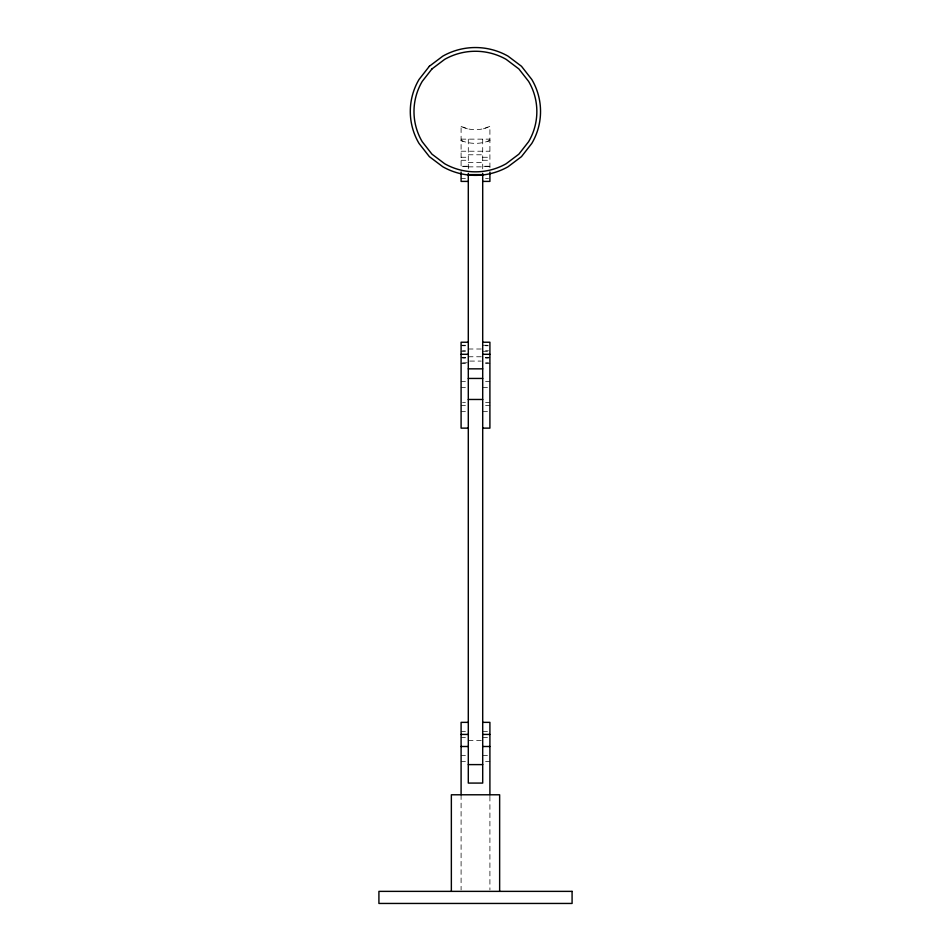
<?xml version="1.0" encoding="UTF-8"?>
<svg xmlns="http://www.w3.org/2000/svg" width="951" height="951" viewBox="0 0 951 951"><rect width="100%" height="100%" fill="white"/><g stroke="black" fill="none" stroke-linecap="round" stroke-linejoin="round"><path stroke-width="0.71" stroke-dasharray="4.75 3.57" d="M461.092 140.486C470.091 144.338 480.921 144.314 489.908 140.415M461.092 126.388C470.067 130.822 480.98 130.822 489.908 126.257L489.908 167.982M483.441 128.825L489.908 126.317M487.839 141.259L489.908 140.57M461.092 139.143L489.908 139.143M461.092 151.221L489.908 151.221M468.296 154.787L482.704 154.787M461.092 157.26L468.296 157.26M482.704 157.26L489.908 157.26M461.092 160.279L468.296 160.267M482.704 160.279L489.908 160.267M468.296 162.55L482.704 162.55M468.296 166.865L482.704 166.865M461.092 178.384L465.419 178.384M485.581 178.372L488.469 178.384M461.092 345.249L465.419 345.261M482.704 345.249L489.908 345.261M462.531 345.772L465.419 345.772M485.581 345.772L488.469 345.772M468.296 349.005L481.265 349.005M462.531 350.753L465.419 350.753M485.581 350.753L488.469 350.753M461.092 351.276L465.419 351.276M482.704 351.276L489.908 351.276M468.296 356.768L481.265 356.768M461.092 357.314L465.419 357.326M485.581 357.314L489.908 357.326M462.531 357.838L465.419 357.838M485.581 357.838L488.469 357.838M462.531 357.945L465.419 357.945M485.581 357.945L488.469 357.945M469.735 361.083L481.265 361.083M462.531 362.83L468.296 362.735M485.581 362.83L488.469 362.735M461.092 363.353L465.419 363.341M485.581 363.341L489.908 363.341M461.092 381.47L465.419 381.47M485.581 381.47L489.908 381.47M461.092 387.497L465.419 387.497M482.704 387.497L489.908 387.497M462.531 402.594L465.419 402.594M485.581 402.594L489.908 402.594M461.092 405.613L465.419 405.613M485.581 405.613L489.908 405.613M461.092 411.652L465.419 411.652M482.704 411.652L489.908 411.652M461.092 731.402L465.419 731.402M482.704 731.402L489.908 731.402M461.092 737.441L465.419 737.441M482.704 737.441L489.908 737.441M468.296 740.46L481.265 740.46M461.092 755.558L465.419 755.558M482.704 755.558L489.908 755.558M461.092 761.585L465.419 761.585M485.581 761.585L489.908 761.585M461.092 140.629L462.982 141.259M467.393 128.825L461.092 126.317L461.092 169.326M489.908 796.272L489.908 889.886M482.704 139.143L482.704 169.444M468.296 139.143L468.296 169.956M461.092 794.786L461.092 889.886M468.296 166.294L461.092 166.294L468.296 166.306M489.908 166.294L482.704 166.294L489.908 166.306"/><path stroke-width="1.43" d="M468.296 174.615L482.704 174.615M468.296 181.403L461.092 181.403L461.092 172.012M482.704 181.403L489.908 181.403L489.908 172.012M468.296 342.229L461.092 342.229L461.092 428.128L468.296 428.128M482.704 342.229L489.908 342.229L489.908 428.128L482.704 428.128M461.092 354.295L468.296 354.295M482.704 354.295L489.908 354.295M468.296 368.845L482.704 368.845M468.296 378.45L482.704 378.45M468.296 399.468L482.704 399.468M468.296 722.356L461.092 722.356L461.092 794.786M482.704 722.356L489.908 722.356L489.908 794.786M461.092 734.422L468.296 734.422M482.704 734.422L489.908 734.422M461.092 746.499L468.296 746.499M482.704 746.499L489.908 746.499M468.296 764.604L482.704 764.604M499.644 891.372L499.644 794.786L451.356 794.786L451.356 891.372M482.704 173.355L482.704 783.077L468.296 783.077L468.296 173.355M429.365 66.261L419.022 79.504A63.669 63.253 0 0 0 419.011 143.411L429.365 156.642L442.857 166.794A65.797 65.357 0 0 0 507.977 166.794L521.469 156.642L531.811 143.399A63.669 63.253 0 0 0 531.823 79.504L521.469 66.261L507.977 56.109A65.797 65.357 0 0 0 442.857 56.109L429.365 66.261M431.98 68.924L422.22 81.406A60.068 59.663 0 0 0 422.208 141.687L431.98 154.169L444.699 163.75A62.065 61.649 0 0 0 506.134 163.75L518.854 154.169L528.613 141.687A60.068 59.663 0 0 0 528.625 81.406L518.854 68.924L506.134 59.342A62.065 61.649 0 0 0 444.699 59.342L431.98 68.924M572.086 891.372L378.914 891.372L378.914 903.45L572.086 903.45L572.086 891.372"/></g></svg>
